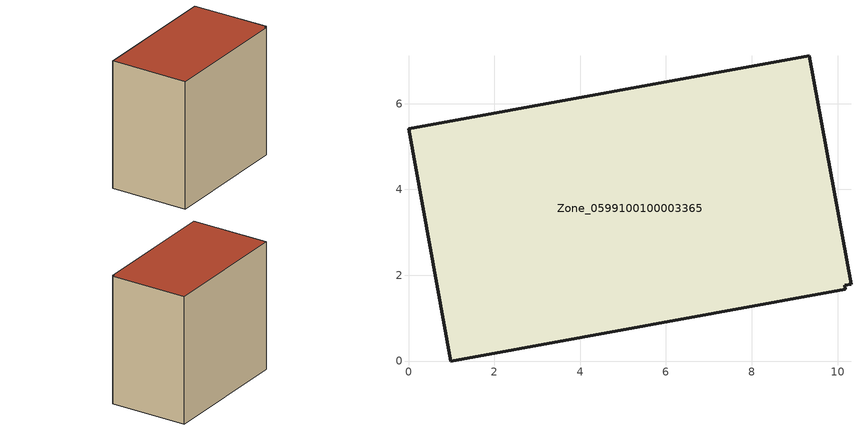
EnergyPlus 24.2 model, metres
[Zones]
Zone_0599100100003365
 floor ground (C_G): 0,5.41 9.34,7.11 10.31,1.79 10.16,1.77 10.18,1.67 0.98,0 z0
 wall outside (C_F): 9.34,7.11 0,5.41 0.98,0 10.18,1.67 10.16,1.77 10.31,1.79 9.34,7.11 z0:8.97
 roof outside (C_R): 0.98,0 10.18,1.67 10.16,1.77 10.31,1.79 9.34,7.11 0,5.41 z8.97
[BUILDING]
Pand.0599100100003365: North Axis=0; Terrain=City; Loads Convergence Tolerance Value=0.04; Temperature Convergence Tolerance Value=0.4; Solar Distribution=FullExterior; Maximum Number of Warmup Days=25; Minimum Number of Warmup Days=1
[Site:Location]
Rotterdam.The.Hague.AP_ZH_NLD Design_Conditions: Latitude=51.96; Longitude=4.45; Time Zone=1; Elevation=-4.5
[SITE:GROUNDTEMPERATURE:BUILDINGSURFACE]
18, 18, 18, 18, 18, 18, 18, 18, 18, 18, 18, 18
[MATERIAL] Thermal Absorptance=0.9; Solar Absorptance=0.7; Visible Absorptance=0.7
Name | Roughness | Thickness | Conductivity | Density | Specific Heat
G.TC.2006-2014 | MediumSmooth | 0.15 | 0.06 | 540 | 1210
F.TC.2006-2014 | Rough | 0.3 | 0.12 | 1920 | 840
R.TC.2006-2014 | MediumRough | 0.2 | 0.08 | 1500 | 1000
[CONSTRUCTION]
C_G: G.TC.2006-2014
C_F: F.TC.2006-2014
C_R: R.TC.2006-2014
[ZONE]
Zone_0599100100003365: Type=1; Multiplier=1; Ceiling Height=Autocalculate; Volume=Autocalculate; Floor Area=autocalculate; Part of Total Floor Area=Yes
[ZONEINFILTRATION:DESIGNFLOWRATE]
Infil_Zone_0599100100003365: Zone or ZoneList or Space or SpaceList=Zone_0599100100003365; Schedule=AlwaysOn; Design Flow Rate Calculation Method=Flow/Area; Flow Rate per Floor Area=0.0015; Constant Term Coefficient=1; Temperature Term Coefficient=0; Velocity Term Coefficient=0; Velocity Squared Term Coefficient=0
[HVACTEMPLATE:ZONE:IDEALLOADSAIRSYSTEM]
Zone_0599100100003365: Maximum Heating Supply Air Temperature=50; Minimum Cooling Supply Air Temperature=13; Maximum Heating Supply Air Humidity Ratio=0.0156; Minimum Cooling Supply Air Humidity Ratio=0.0077; Heating Limit=NoLimit; Cooling Limit=NoLimit; Dehumidification Control Type=ConstantSensibleHeatRatio; Cooling Sensible Heat Ratio=0.7; Dehumidification Setpoint=60; Humidification Control Type=None; Humidification Setpoint=30; Outdoor Air Method=None; Outdoor Air Flow Rate per Person=0.00944; Outdoor Air Flow Rate per Zone Floor Area=0; Outdoor Air Flow Rate per Zone=0; Demand Controlled Ventilation Type=None; Outdoor Air Economizer Type=NoEconomizer; Heat Recovery Type=None; Sensible Heat Recovery Effectiveness=0.7; Latent Heat Recovery Effectiveness=0.65
[ZONECONTROL:THERMOSTAT]
ThermostatControl_Zone_0599100100003365: Zone or ZoneList=Zone_0599100100003365; Control Type Schedule=DualSetpointControlType; Control 1=Thermostat_Zone_0599100100003365; Temperature Difference Between Cutout And Setpoint=0
[THERMOSTATSETPOINT:DUALSETPOINT]
Thermostat_Zone_0599100100003365: Heating Setpoint Temperature Schedule=HeatingSetpoint_Zone_0599100100003365; Cooling Setpoint Temperature Schedule=CoolingSetpoint_Zone_0599100100003365
[SCHEDULE:COMPACT]
HeatingSetpoint_Zone_0599100100003365: Through: 12/31, For: AllDays, Until: 24:00, 21
CoolingSetpoint_Zone_0599100100003365: Through: 12/31, For: AllDays, Until: 24:00, 24
DualSetpointControlType: Through: 12/31, For: AllDays, Until: 24:00, 4
AlwaysOn: Through: 12/31, For: AllDays, Until: 24:00, 1
